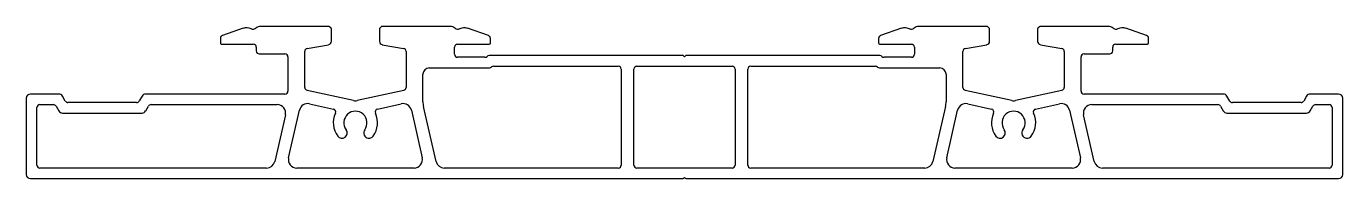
# Model space of a CAD drawing. Extents: x 1250 to 1562, y 1198 to 1234.
import ezdxf

# ---------------------------------------------------------------- set-up
doc = ezdxf.new("R2010")
doc.units = 0
doc.layers.get('0').update_dxf_attribs({"linetype": 'CONTINUOUS'})

msp = doc.modelspace()

# ---------------------------------------------------------------- linework, layer by layer
for p, q in [((1301.66, 1233.23), (1296.71, 1231.51)), ((1321.94, 1233.68), (1305.82, 1233.68)), ((1322.47, 1233.26), (1322.11, 1233.61)), ((1322.54, 1230.15), (1322.54, 1233.08)), ((1333.94, 1233.08), (1333.94, 1230.15)), ((1334.37, 1233.61), (1334.01, 1233.26)), ((1350.66, 1233.68), (1334.54, 1233.68)), ((1359.77, 1231.51), (1354.82, 1233.23)), ((1457.66, 1233.23), (1452.71, 1231.51)), ((1477.94, 1233.68), (1461.82, 1233.68)), ((1478.47, 1233.26), (1478.11, 1233.61)), ((1478.54, 1230.15), (1478.54, 1233.08)), ((1489.94, 1233.08), (1489.94, 1230.14)), ((1490.37, 1233.61), (1490.01, 1233.26)), ((1506.66, 1233.68), (1490.54, 1233.68)), ((1515.77, 1231.51), (1510.82, 1233.23)), ((1296.24, 1230.85), (1296.24, 1229.78)), ((1296.54, 1229.48), (1304.04, 1229.48)), ((1316.82, 1228.47), (1321.88, 1229.36)), ((1334.6, 1229.36), (1339.66, 1228.47)), ((1352.44, 1229.48), (1359.94, 1229.48)), ((1360.24, 1229.78), (1360.24, 1230.85)), ((1452.24, 1230.85), (1452.24, 1229.78)), ((1452.54, 1229.48), (1460.04, 1229.48)), ((1472.82, 1228.47), (1477.88, 1229.36)), ((1490.6, 1229.36), (1495.66, 1228.47)), ((1508.44, 1229.48), (1515.94, 1229.48)), ((1516.24, 1229.79), (1516.24, 1230.85)), ((1304.74, 1228.79), (1304.74, 1227.88)), ((1305.44, 1227.18), (1311.54, 1227.18)), ((1312.24, 1226.49), (1312.24, 1218.39)), ((1316.24, 1219.24), (1316.24, 1227.77)), ((1340.24, 1227.78), (1340.24, 1219.25)), ((1351.74, 1227.08), (1351.74, 1228.78)), ((1358.95, 1226.38), (1352.44, 1226.38)), ((1405.84, 1226.78), (1359.93, 1226.78)), ((1406.24, 1226.48), (1406.01, 1226.71)), ((1406.47, 1226.71), (1406.24, 1226.48)), ((1452.55, 1226.78), (1406.64, 1226.78)), ((1460.04, 1226.38), (1453.53, 1226.38)), ((1460.74, 1228.78), (1460.74, 1227.08)), ((1472.24, 1219.25), (1472.24, 1227.78)), ((1496.24, 1227.78), (1496.24, 1219.25)), ((1500.24, 1218.38), (1500.24, 1226.48)), ((1500.94, 1227.18), (1507.04, 1227.18)), ((1507.74, 1227.88), (1507.74, 1228.78)), ((1345.74, 1223.88), (1359.99, 1223.88)), ((1360.97, 1224.28), (1390.54, 1224.28)), ((1391.24, 1223.58), (1391.24, 1200.88)), ((1394.24, 1200.88), (1394.24, 1223.58)), ((1394.94, 1224.28), (1417.54, 1224.28)), ((1418.24, 1223.59), (1418.24, 1200.89)), ((1421.24, 1200.88), (1421.24, 1223.58)), ((1421.94, 1224.28), (1451.51, 1224.28)), ((1452.49, 1223.88), (1466.74, 1223.88)), ((1344.24, 1215.88), (1344.24, 1222.38)), ((1468.24, 1222.38), (1468.24, 1215.88)), ((1257.95, 1217.68), (1251.24, 1217.68)), ((1259.48, 1216.03), (1258.82, 1217.18)), ((1277.66, 1217.18), (1277, 1216.04)), ((1311.54, 1217.68), (1278.53, 1217.68)), ((1327.81, 1216.15), (1316.79, 1218.56)), ((1339.69, 1218.56), (1328.67, 1216.15)), ((1472.24, 1219.25), (1472.24, 1219.25)), ((1483.81, 1216.15), (1472.79, 1218.56)), ((1495.69, 1218.56), (1484.67, 1216.15)), ((1500.24, 1218.38), (1500.24, 1218.38)), ((1533.95, 1217.68), (1500.94, 1217.68)), ((1535.48, 1216.03), (1534.82, 1217.18)), ((1553.66, 1217.18), (1553, 1216.03)), ((1561.24, 1217.68), (1554.53, 1217.68)), ((1250.24, 1216.68), (1250.24, 1198.68)), ((1252.74, 1200.88), (1252.74, 1214.48)), ((1253.44, 1215.18), (1256.68, 1215.18)), ((1257.29, 1214.83), (1257.95, 1213.68)), ((1276.39, 1215.68), (1260.09, 1215.68)), ((1278.53, 1213.68), (1279.19, 1214.83)), ((1279.8, 1215.18), (1309.7, 1215.18)), ((1312.4, 1202.63), (1314.98, 1213.86)), ((1317.36, 1215.37), (1323.02, 1214.13)), ((1327.81, 1216.15), (1327.81, 1216.15)), ((1333.46, 1214.13), (1339.11, 1215.37)), ((1341.5, 1213.86), (1341.5, 1213.86)), ((1341.5, 1213.86), (1344.08, 1202.63)), ((1347.36, 1201.74), (1344.37, 1214.76)), ((1468.11, 1214.77), (1465.12, 1201.74)), ((1468.4, 1202.63), (1470.98, 1213.86)), ((1473.36, 1215.37), (1479.02, 1214.13)), ((1483.81, 1216.15), (1483.81, 1216.15)), ((1489.46, 1214.13), (1495.11, 1215.37)), ((1497.5, 1213.86), (1500.08, 1202.63)), ((1502.78, 1215.18), (1532.68, 1215.18)), ((1533.28, 1214.84), (1533.95, 1213.68)), ((1552.39, 1215.68), (1536.09, 1215.68)), ((1554.53, 1213.69), (1555.19, 1214.83)), ((1555.8, 1215.18), (1559.04, 1215.18)), ((1559.74, 1214.48), (1559.74, 1200.88)), ((1562.24, 1198.68), (1562.24, 1216.68)), ((1258.82, 1213.18), (1277.66, 1213.18)), ((1311.65, 1212.74), (1309.12, 1201.74)), ((1503.36, 1201.74), (1500.83, 1212.74)), ((1534.82, 1213.18), (1553.66, 1213.18)), ((1307.17, 1200.18), (1253.44, 1200.18)), ((1342.13, 1200.18), (1314.35, 1200.18)), ((1390.54, 1200.18), (1349.31, 1200.18)), ((1417.54, 1200.18), (1394.94, 1200.18)), ((1463.17, 1200.18), (1421.94, 1200.18)), ((1498.13, 1200.18), (1470.35, 1200.18)), ((1559.04, 1200.18), (1505.31, 1200.18)), ((1251.24, 1197.68), (1405.84, 1197.68)), ((1406.01, 1197.76), (1406.24, 1197.98)), ((1406.24, 1197.98), (1406.47, 1197.76)), ((1406.64, 1197.68), (1561.24, 1197.68))]:
    msp.add_line(p, q)
for centre, radius, start, end in [((1302.48, 1230.86), 2.5, 65.9514, 109.0918), ((1303.94, 1234.15), 1.1, 245.9514, 307.2659), ((1305.82, 1231.68), 2, 90, 127.247), ((1321.94, 1233.43), 0.25, 45, 90), ((1322.29, 1233.08), 0.25, 359.9999, 45), ((1334.19, 1233.08), 0.25, 135, 180), ((1334.54, 1233.43), 0.25, 90, 135), ((1350.66, 1231.68), 2, 52.753, 90), ((1352.54, 1234.15), 1.1, 232.7341, 294.0486), ((1354, 1230.86), 2.5, 70.9081, 114.0486), ((1458.48, 1230.86), 2.5, 65.951, 109.0918), ((1459.94, 1234.15), 1.1, 245.9513, 307.4417), ((1461.82, 1231.68), 2, 90, 127.1504), ((1477.94, 1233.43), 0.25, 45, 90), ((1478.29, 1233.08), 0.25, 0, 45), ((1490.19, 1233.08), 0.25, 135, 180), ((1490.54, 1233.43), 0.25, 90, 135), ((1506.66, 1231.68), 2, 52.8496, 90), ((1508.54, 1234.15), 1.1, 232.5591, 294.049), ((1510, 1230.86), 2.5, 70.9077, 114.0487), ((1296.94, 1230.85), 0.7, 109.0917, 180.1677), ((1296.54, 1229.78), 0.3, 180, 270.5125), ((1304.04, 1228.78), 0.7, 0.1677, 90.1937), ((1321.74, 1230.15), 0.8, 280.1939, 0), ((1334.74, 1230.15), 0.8, 180, 260.1938), ((1352.44, 1228.78), 0.7, 90.1937, 180.1677), ((1359.54, 1230.85), 0.7, 0.1676, 70.9082), ((1359.94, 1229.78), 0.3, 270.5125, 0), ((1452.94, 1230.85), 0.7, 109.0918, 180), ((1452.54, 1229.78), 0.3, 180.5118, 270.5125), ((1460.04, 1228.78), 0.7, 0, 90.1937), ((1477.74, 1230.15), 0.8, 280.194, 0.3138), ((1490.74, 1230.15), 0.8, 180.3138, 260.1938), ((1508.44, 1228.78), 0.7, 90.1937, 179.9992), ((1515.54, 1230.85), 0.7, 0, 70.9082), ((1515.94, 1229.78), 0.3, 270.5125, 0.5125), ((1305.44, 1227.88), 0.7, 180.1677, 270.1677), ((1311.54, 1226.48), 0.7, 0.1677, 90.1677), ((1316.94, 1227.78), 0.7, 100.1857, 180.1677), ((1339.54, 1227.78), 0.7, 0.1677, 80.1856), ((1352.44, 1227.08), 0.7, 180.1677, 270.1677), ((1358.95, 1227.08), 0.7, 270.1677, 314.4153), ((1359.93, 1226.08), 0.7, 89.9999, 134.4153), ((1405.84, 1226.53), 0.25, 44.9999, 90), ((1406.64, 1226.53), 0.25, 90, 135.0001), ((1452.55, 1226.08), 0.7, 45.5847, 90), ((1453.53, 1227.08), 0.7, 225.5847, 270.1678), ((1460.04, 1227.08), 0.7, 270.1677, 0.0004), ((1472.94, 1227.78), 0.7, 100.1901, 180), ((1495.54, 1227.78), 0.7, 360, 80.1899), ((1500.94, 1226.48), 0.7, 90.1677, 180), ((1507.04, 1227.88), 0.7, 270.1677, 360), ((1345.74, 1222.38), 1.5, 90, 180), ((1359.99, 1224.58), 0.7, 269.9994, 314.4149), ((1360.97, 1223.58), 0.7, 90, 134.4153), ((1390.54, 1223.58), 0.7, 0, 90), ((1394.94, 1223.58), 0.7, 90, 180.1677), ((1417.54, 1223.58), 0.7, 0.1677, 90), ((1421.94, 1223.58), 0.7, 90, 180), ((1451.51, 1223.58), 0.7, 45.4212, 90), ((1452.49, 1224.58), 0.7, 225.749, 270), ((1466.74, 1222.38), 1.5, 0, 90), ((1251.24, 1216.68), 1, 90, 180), ((1257.95, 1216.68), 1, 30.0002, 90), ((1278.53, 1216.68), 1, 90, 149.9998), ((1311.54, 1218.38), 0.7, 270.1677, 0.1677), ((1316.94, 1219.25), 0.7, 180.1677, 257.6446), ((1339.54, 1219.25), 0.7, 282.3554, 0.1677), ((1472.94, 1219.25), 0.7, 180, 257.6446), ((1495.54, 1219.25), 0.7, 282.3554, 0.0001), ((1500.94, 1218.38), 0.7, 180, 270.1677), ((1533.95, 1216.68), 1, 30, 90), ((1554.53, 1216.68), 1, 90, 150.3939), ((1561.24, 1216.68), 1, 0, 90), ((1253.44, 1214.48), 0.7, 90.1677, 180.1677), ((1256.68, 1214.48), 0.7, 29.9997, 90.1677), ((1258.82, 1214.18), 1, 210, 270), ((1260.09, 1216.38), 0.7, 210.231, 270.1677), ((1276.39, 1216.38), 0.7, 270.1677, 330.2304), ((1277.66, 1214.18), 1, 270, 330.0003), ((1279.8, 1214.48), 0.7, 90.1677, 150.0003), ((1309.7, 1213.18), 2, 347.0535, 90), ((1316.93, 1213.41), 2, 77.7676, 167.0535), ((1322.87, 1213.44), 0.7, 334.5142, 77.6448), ((1328.24, 1218.1), 2, 257.6446, 282.3554), ((1333.61, 1213.44), 0.7, 102.3553, 205.4858), ((1339.55, 1213.41), 2, 12.9465, 102.4783), ((1349.24, 1215.88), 5, 180, 193.0151), ((1463.24, 1215.88), 5, 347.1221, 360), ((1472.93, 1213.41), 2, 77.7676, 167.0535), ((1478.87, 1213.44), 0.7, 334.189, 77.6447), ((1484.24, 1218.1), 2, 257.6446, 282.3554), ((1489.61, 1213.44), 0.7, 102.3553, 205.811), ((1495.55, 1213.41), 2, 12.9465, 102.4782), ((1502.78, 1213.18), 2, 90, 192.9466), ((1532.68, 1214.48), 0.7, 30.4233, 90.1677), ((1534.82, 1214.18), 1, 210.0008, 270), ((1536.09, 1216.38), 0.7, 209.9997, 270.1677), ((1552.39, 1216.38), 0.7, 270.1677, 329.9992), ((1553.66, 1214.18), 1, 270, 330.3939), ((1555.8, 1214.48), 0.7, 90.1677, 150.4217), ((1559.04, 1214.48), 0.7, 0, 90.1677), ((1328.24, 1210.88), 5.25, 154.5142, 216.7901), ((1328.24, 1210.88), 2.75, 323.1702, 216.8298), ((1328.24, 1210.88), 5.25, 323.2099, 25.4858), ((1484.24, 1210.88), 5.25, 154.5575, 216.7901), ((1484.24, 1210.88), 2.75, 323.1702, 216.8298), ((1484.24, 1210.88), 5.25, 323.2099, 25.4425), ((1325.04, 1208.49), 1.25, 216.7901, 36.7026), ((1331.44, 1208.49), 1.25, 143.2536, 323.2537), ((1481.04, 1208.49), 1.25, 216.7901, 36.7026), ((1487.44, 1208.49), 1.25, 143.2536, 323.2537), ((1307.17, 1202.18), 2, 270, 347.0535), ((1314.35, 1202.18), 2, 167.0974, 270), ((1342.13, 1202.18), 2, 270, 12.9903), ((1349.31, 1202.18), 2, 192.9467, 270), ((1463.17, 1202.18), 2, 270, 347.0535), ((1470.35, 1202.18), 2, 167.0973, 270), ((1498.13, 1202.18), 2, 270, 12.9904), ((1505.31, 1202.18), 2, 192.9467, 270), ((1251.24, 1198.68), 1, 180, 270), ((1253.44, 1200.88), 0.7, 180.1677, 270.1677), ((1390.54, 1200.88), 0.7, 270, 0), ((1394.94, 1200.88), 0.7, 180.1677, 270.1677), ((1417.54, 1200.88), 0.7, 270.1677, 0.1677), ((1421.94, 1200.88), 0.7, 180, 270), ((1559.04, 1200.88), 0.7, 270.1677, 0.0001), ((1561.24, 1198.68), 1, 270, 360), ((1405.84, 1197.93), 0.25, 270, 315), ((1406.64, 1197.93), 0.25, 225, 270)]:
    msp.add_arc(centre, radius, start, end)

doc.saveas('drawing.dxf')
